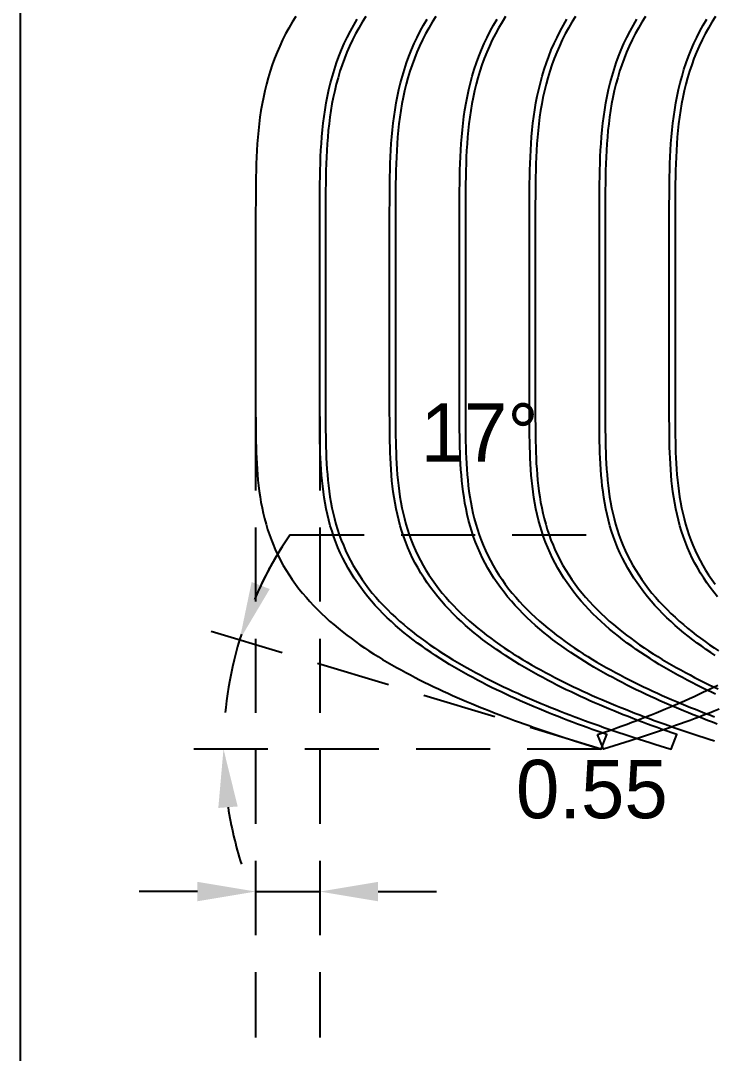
# Model space of a CAD drawing. Header units: metres. Extents: x -2 to 44.3, y -14 to 11.
# Drawn here: x -2.02 to 3.93, y -2.61 to 6.24 of the extents above; entities that cross this region are included whole.
import ezdxf

# ---------------------------------------------------------------- set-up
doc = ezdxf.new("R2010")
doc.units = ezdxf.units.M
doc.header["$LTSCALE"] = 0.05
doc.linetypes.add('DASHED', pattern=[19.05, 12.7, -6.35])
doc.layers.get('0').update_dxf_attribs({"linetype": 'DASHED'})
doc.layers.add('back-layer0', color=7, linetype='Continuous')
doc.layers.add('front-layer0', color=7, linetype='Continuous')
doc.dimstyles.get("Standard").update_dxf_attribs({"dimtxt": 2.5, "dimasz": 2.5, "dimexe": 1.25, "dimexo": 0.625, "dimtad": 1, "dimtxsty": 'Standard', "dimcen": 2.5, "dimazin": 3, "dimtfac": 1, "dimtmove": 0, "dimatfit": 3, "dimarcsym": 0})

# ---------------------------------------------------------------- blocks, each defined once
blk = doc.blocks.new('*D7')
at = {"color": 0, "lineweight": -2, "transparency": 16777216}
blk.add_line((0.2954, 1.8365), (3.0454, 1.8365), dxfattribs=at)
for start, end in [(145.44909, 163.21373), (145.50254, 154.35813), (163.21373, 180), (188.85559, 197.71119)]:
    blk.add_arc((2.9625, 0), 3.2382, start, end, dxfattribs=at)
at = {"color": 0, "transparency": 16777216}
for points in [[(0.1208, 1.3712), (-0.0346, 1.4315), (-0.1378, 0.9352)], [(-0.3203, -0.5049), (-0.1541, -0.4921), (-0.2758, 0)]]:
    blk.add_solid(points, dxfattribs=at)
at = {"layer": 'Defpoints', "color": 0, "transparency": 16777216}
for p in [(-0.5499, 1.0595), (-0.2603, 0.3157), (-0.5655, 0), (2.9625, 0), (2.9625, 0)]:
    blk.add_point(p, dxfattribs=at)
at = {"color": 0, "transparency": 16777216, "insert": (1.9204, 2.7115), "char_height": 0.5, "attachment_point": 5}
blk.add_mtext('17°', dxfattribs=at)
blk = doc.blocks.new('*D18')
at = {"color": 0, "lineweight": -2, "transparency": 16777216}
for p, q in [((0, 2.8507), (-0.0001, -2.4714)), ((0.5495, 2.8507), (0.5494, -2.4714)), ((-0.5001, -1.2214), (-1.0001, -1.2214)), ((-0.0001, -1.2214), (0.5494, -1.2214)), ((1.0494, -1.2214), (1.5494, -1.2214))]:
    blk.add_line(p, q, dxfattribs=at)
at = {"color": 0, "transparency": 16777216}
for points in [[(-0.5001, -1.1381), (-0.5001, -1.3047), (-0.0001, -1.2214)], [(1.0494, -1.1381), (1.0494, -1.3048), (0.5494, -1.2214)]]:
    blk.add_solid(points, dxfattribs=at)
at = {"layer": 'Defpoints', "color": 0, "transparency": 16777216}
for p in [(0, 3.4757), (0.5495, 3.4757), (0.5494, -1.2214)]:
    blk.add_point(p, dxfattribs=at)
at = {"color": 0, "transparency": 16777216, "insert": (2.8828, -0.3464), "char_height": 0.5, "attachment_point": 5}
blk.add_mtext('0.55', dxfattribs=at)

msp = doc.modelspace()

# ---------------------------------------------------------------- linework, layer by layer
for q in [(-0.5499, 1.0595), (-0.5655, 0)]:
    msp.add_line((2.9625, 0), q)
at = {"layer": 'back-layer0', "color": 1}
for points in [[(2.9325, 0.1239), (2.9746, 0.1385), (3.0171, 0.1534), (3.0594, 0.1685), (3.1015, 0.1836), (3.1435, 0.199), (3.1853, 0.2144), (3.2269, 0.23), (3.2684, 0.2458), (3.3098, 0.2617), (3.3511, 0.2778), (3.3923, 0.2941), (3.4334, 0.3107), (3.4744, 0.3274), (3.5153, 0.3443), (3.5561, 0.3615), (3.5969, 0.3789), (3.6377, 0.3966), (3.6783, 0.4145), (3.7189, 0.4328), (3.7595, 0.4513), (3.8001, 0.4701), (3.8405, 0.4892), (3.881, 0.5087), (3.9214, 0.5286), (3.9618, 0.5488)], [(3.9733, 0.3406), (3.9323, 0.3244), (3.8913, 0.3083), (3.8501, 0.2925), (3.8088, 0.2768), (3.7673, 0.2613), (3.7257, 0.2459), (3.684, 0.2307), (3.642, 0.2156), (3.5999, 0.2006), (3.5576, 0.1857), (3.5151, 0.171), (3.4723, 0.1563), (3.4293, 0.1418), (3.386, 0.1273), (3.3425, 0.1129), (3.2987, 0.0986), (3.2546, 0.0844), (3.2102, 0.0702), (3.1654, 0.0561), (3.1203, 0.042), (3.0748, 0.028), (3.0289, 0.014), (2.9825, 0), (2.9325, 0.1239)]]:
    msp.add_lwpolyline(points, dxfattribs=at)
at = {"layer": 'Defpoints'}
msp.add_lwpolyline([(-2.0152, 10.9912), (44.3055, 10.9912), (44.3055, -14.045), (-2.0152, -14.045)], close=True, dxfattribs=at)
at = {"layer": 'front-layer0', "color": 1}
for points in [[(0.3452, 6.2775), (0.3144, 6.2286), (0.285, 6.1787), (0.2572, 6.128), (0.2309, 6.0765), (0.2062, 6.0242), (0.1831, 5.9712), (0.1616, 5.9175), (0.1418, 5.8632), (0.1235, 5.8083), (0.1068, 5.753), (0.0917, 5.6972), (0.078, 5.641), (0.0658, 5.5846), (0.0549, 5.5279), (0.0454, 5.4711), (0.037, 5.4141), (0.0298, 5.357), (0.0236, 5.3), (0.0184, 5.2429), (0.014, 5.1858), (0.0105, 5.1289), (0.0076, 5.072), (0.0053, 5.0152), (0.0036, 4.9586), (0.0023, 4.902), (0.0014, 4.8456), (0.0007, 4.7893), (0.0004, 4.7331), (0.0001, 4.677), (0, 4.621), (0, 4.565), (0, 4.5091), (0, 4.0355), (0, 2.9159), (0, 2.8694), (0.0001, 2.8227), (0.0003, 2.7761), (0.0006, 2.7293), (0.0011, 2.6825), (0.0019, 2.6356), (0.003, 2.5886), (0.0044, 2.5415), (0.0063, 2.4942), (0.0087, 2.4469), (0.0117, 2.3996), (0.0153, 2.3521), (0.0196, 2.3047), (0.0248, 2.2572), (0.0308, 2.2097), (0.0377, 2.1623), (0.0457, 2.1151), (0.0547, 2.0679), (0.0649, 2.021), (0.0763, 1.9743), (0.0889, 1.9279), (0.1027, 1.8819), (0.1179, 1.8362), (0.1344, 1.791), (0.1523, 1.7464), (0.1715, 1.7023), (0.192, 1.6588), (0.2139, 1.6159), (0.237, 1.5738), (0.2614, 1.5323), (0.2871, 1.4916), (0.3139, 1.4517), (0.3418, 1.4126), (0.3708, 1.3743), (0.4008, 1.3368), (0.4317, 1.3001), (0.4636, 1.2642), (0.4963, 1.2292), (0.5297, 1.1949), (0.5638, 1.1615), (0.5986, 1.1289), (0.634, 1.097), (0.6699, 1.0659), (0.7063, 1.0355), (0.7432, 1.0059), (0.7805, 0.977), (0.8181, 0.9488), (0.856, 0.9212), (0.8942, 0.8942), (0.9327, 0.8679), (0.9714, 0.8422), (1.0103, 0.8171), (1.0494, 0.7925), (1.0887, 0.7685), (1.128, 0.745), (1.1675, 0.722), (1.2071, 0.6995), (1.2468, 0.6774), (1.2866, 0.6558), (1.3264, 0.6346), (1.3663, 0.6138), (1.4063, 0.5934), (1.4463, 0.5734), (1.4864, 0.5537), (1.5265, 0.5344), (1.5667, 0.5154), (1.6069, 0.4967), (1.6472, 0.4783), (1.6875, 0.4602), (1.7279, 0.4424), (1.7683, 0.4248), (1.8089, 0.4075), (1.8495, 0.3905), (1.8901, 0.3736), (1.9309, 0.357), (1.9717, 0.3406), (2.0127, 0.3244), (2.0537, 0.3083), (2.0949, 0.2925), (2.1362, 0.2768), (2.1777, 0.2613), (2.2193, 0.2459), (2.261, 0.2307), (2.303, 0.2156), (2.3451, 0.2006), (2.3874, 0.1857), (2.4299, 0.171), (2.4727, 0.1563), (2.5157, 0.1418), (2.559, 0.1273), (2.6025, 0.1129), (2.6463, 0.0986), (2.6904, 0.0844), (2.7348, 0.0702), (2.7796, 0.0561), (2.8247, 0.042), (2.8702, 0.028), (2.9161, 0.014), (2.9625, 0), (3.0124, 0.1239), (2.9704, 0.1385), (2.9279, 0.1534), (2.8856, 0.1685), (2.8435, 0.1836), (2.8015, 0.199), (2.7597, 0.2144), (2.7181, 0.23), (2.6766, 0.2458), (2.6352, 0.2617), (2.5939, 0.2778), (2.5527, 0.2941), (2.5116, 0.3107), (2.4706, 0.3274), (2.4297, 0.3443), (2.3889, 0.3615), (2.3481, 0.3789), (2.3073, 0.3966), (2.2667, 0.4145), (2.2261, 0.4328), (2.1855, 0.4513), (2.1449, 0.4701), (2.1045, 0.4892), (2.064, 0.5087), (2.0236, 0.5286), (1.9832, 0.5488), (1.9429, 0.5694), (1.9026, 0.5903), (1.8624, 0.6118), (1.8222, 0.6336), (1.7821, 0.6559), (1.7421, 0.6787), (1.7021, 0.7019), (1.6623, 0.7257), (1.6226, 0.7501), (1.583, 0.7749), (1.5435, 0.8004), (1.5043, 0.8265), (1.4652, 0.8532), (1.4264, 0.8805), (1.3879, 0.9085), (1.3496, 0.9372), (1.3117, 0.9667), (1.2742, 0.9969), (1.237, 1.0278), (1.2004, 1.0595), (1.1643, 1.0921), (1.1287, 1.1254), (1.0938, 1.1596), (1.0596, 1.1947), (1.0261, 1.2306), (0.9934, 1.2674), (0.9617, 1.305), (0.9308, 1.3436), (0.901, 1.383), (0.8723, 1.4233), (0.8447, 1.4644), (0.8182, 1.5063), (0.7931, 1.5491), (0.7692, 1.5925), (0.7466, 1.6367), (0.7255, 1.6816), (0.7056, 1.7271), (0.6872, 1.7732), (0.6702, 1.8197), (0.6546, 1.8667), (0.6403, 1.9141), (0.6273, 1.9618), (0.6157, 2.0098), (0.6052, 2.0579), (0.596, 2.1062), (0.5878, 2.1546), (0.5807, 2.203), (0.5746, 2.2513), (0.5694, 2.2997), (0.565, 2.3479), (0.5613, 2.3961), (0.5583, 2.4441), (0.5559, 2.492), (0.554, 2.5397), (0.5525, 2.5872), (0.5514, 2.6346), (0.5506, 2.6818), (0.5501, 2.7289), (0.5498, 2.7758), (0.5496, 2.8226), (0.5495, 2.8693), (0.5495, 2.9159), (0.5495, 4.0355), (0.5495, 4.5091), (0.5495, 4.565), (0.5495, 4.621), (0.5496, 4.6772), (0.5499, 4.7334), (0.5502, 4.7898), (0.5509, 4.8463), (0.5518, 4.903), (0.5531, 4.9599), (0.5549, 5.017), (0.5572, 5.0743), (0.5601, 5.1317), (0.5637, 5.1893), (0.5681, 5.2471), (0.5734, 5.3049), (0.5796, 5.3629), (0.587, 5.4209), (0.5955, 5.4789), (0.6052, 5.5368), (0.6163, 5.5946), (0.6288, 5.6523), (0.6428, 5.7097), (0.6583, 5.7667), (0.6754, 5.8234), (0.6941, 5.8797), (0.7144, 5.9354), (0.7365, 5.9905), (0.7602, 6.0449), (0.7855, 6.0986), (0.8125, 6.1514), (0.841, 6.2035), (0.8711, 6.2546)], [(0.9447, 6.2775), (0.9139, 6.2286), (0.8845, 6.1787), (0.8567, 6.128), (0.8304, 6.0765), (0.8057, 6.0242), (0.7826, 5.9712), (0.7611, 5.9175), (0.7413, 5.8632), (0.723, 5.8083), (0.7063, 5.753), (0.6912, 5.6972), (0.6775, 5.641), (0.6653, 5.5846), (0.6544, 5.5279), (0.6449, 5.4711), (0.6365, 5.4141), (0.6293, 5.357), (0.6231, 5.3), (0.6179, 5.2429), (0.6135, 5.1858), (0.61, 5.1289), (0.6071, 5.072), (0.6048, 5.0152), (0.6031, 4.9586), (0.6018, 4.902), (0.6009, 4.8456), (0.6002, 4.7893), (0.5999, 4.7331), (0.5996, 4.677), (0.5995, 4.621), (0.5995, 4.565), (0.5995, 4.5091), (0.5995, 4.0355), (0.5995, 2.9159), (0.5995, 2.8694), (0.5996, 2.8227), (0.5998, 2.7761), (0.6001, 2.7293), (0.6006, 2.6825), (0.6014, 2.6356), (0.6025, 2.5886), (0.6039, 2.5415), (0.6058, 2.4942), (0.6082, 2.4469), (0.6112, 2.3996), (0.6148, 2.3521), (0.6191, 2.3047), (0.6243, 2.2572), (0.6303, 2.2097), (0.6372, 2.1623), (0.6452, 2.1151), (0.6542, 2.0679), (0.6644, 2.021), (0.6758, 1.9743), (0.6884, 1.9279), (0.7022, 1.8819), (0.7174, 1.8362), (0.7339, 1.791), (0.7518, 1.7464), (0.771, 1.7023), (0.7915, 1.6588), (0.8134, 1.6159), (0.8365, 1.5738), (0.8609, 1.5323), (0.8866, 1.4916), (0.9134, 1.4517), (0.9413, 1.4126), (0.9703, 1.3743), (1.0003, 1.3368), (1.0312, 1.3001), (1.0631, 1.2642), (1.0958, 1.2292), (1.1292, 1.1949), (1.1633, 1.1615), (1.1981, 1.1289), (1.2335, 1.097), (1.2694, 1.0659), (1.3058, 1.0355), (1.3427, 1.0059), (1.38, 0.977), (1.4176, 0.9488), (1.4555, 0.9212), (1.4937, 0.8942), (1.5322, 0.8679), (1.5709, 0.8422), (1.6098, 0.8171), (1.6489, 0.7925), (1.6882, 0.7685), (1.7275, 0.745), (1.767, 0.722), (1.8066, 0.6995), (1.8463, 0.6774), (1.8861, 0.6558), (1.9259, 0.6346), (1.9658, 0.6138), (2.0058, 0.5934), (2.0458, 0.5734), (2.0859, 0.5537), (2.126, 0.5344), (2.1662, 0.5154), (2.2064, 0.4967), (2.2467, 0.4783), (2.287, 0.4602), (2.3274, 0.4424), (2.3678, 0.4248), (2.4084, 0.4075), (2.449, 0.3905), (2.4896, 0.3736), (2.5304, 0.357), (2.5712, 0.3406), (2.6122, 0.3244), (2.6532, 0.3083), (2.6944, 0.2925), (2.7357, 0.2768), (2.7772, 0.2613), (2.8188, 0.2459), (2.8605, 0.2307), (2.9025, 0.2156), (2.9446, 0.2006), (2.9869, 0.1857), (3.0294, 0.171), (3.0722, 0.1563), (3.1152, 0.1418), (3.1585, 0.1273), (3.202, 0.1129), (3.2458, 0.0986), (3.2899, 0.0844), (3.3343, 0.0702), (3.3791, 0.0561), (3.4242, 0.042), (3.4697, 0.028), (3.5156, 0.014), (3.5619, 0), (3.612, 0.1239), (3.5699, 0.1385), (3.5274, 0.1534), (3.4851, 0.1685), (3.443, 0.1836), (3.401, 0.199), (3.3592, 0.2144), (3.3176, 0.23), (3.2761, 0.2458), (3.2347, 0.2617), (3.1934, 0.2778), (3.1522, 0.2941), (3.1111, 0.3107), (3.0701, 0.3274), (3.0292, 0.3443), (2.9884, 0.3615), (2.9476, 0.3789), (2.9068, 0.3966), (2.8662, 0.4145), (2.8256, 0.4328), (2.785, 0.4513), (2.7444, 0.4701), (2.704, 0.4892), (2.6635, 0.5087), (2.6231, 0.5286), (2.5827, 0.5488), (2.5424, 0.5694), (2.5021, 0.5903), (2.4619, 0.6118), (2.4217, 0.6336), (2.3816, 0.6559), (2.3416, 0.6787), (2.3016, 0.7019), (2.2618, 0.7257), (2.2221, 0.7501), (2.1825, 0.7749), (2.143, 0.8004), (2.1038, 0.8265), (2.0647, 0.8532), (2.0259, 0.8805), (1.9874, 0.9085), (1.9491, 0.9372), (1.9112, 0.9667), (1.8737, 0.9969), (1.8365, 1.0278), (1.7999, 1.0595), (1.7638, 1.0921), (1.7282, 1.1254), (1.6933, 1.1596), (1.6591, 1.1947), (1.6256, 1.2306), (1.5929, 1.2674), (1.5612, 1.305), (1.5303, 1.3436), (1.5005, 1.383), (1.4718, 1.4233), (1.4442, 1.4644), (1.4177, 1.5063), (1.3926, 1.5491), (1.3687, 1.5925), (1.3461, 1.6367), (1.325, 1.6816), (1.3051, 1.7271), (1.2867, 1.7732), (1.2697, 1.8197), (1.2541, 1.8667), (1.2398, 1.9141), (1.2268, 1.9618), (1.2152, 2.0098), (1.2047, 2.0579), (1.1955, 2.1062), (1.1873, 2.1546), (1.1802, 2.203), (1.1741, 2.2513), (1.1689, 2.2997), (1.1645, 2.3479), (1.1608, 2.3961), (1.1578, 2.4441), (1.1554, 2.492), (1.1535, 2.5397), (1.152, 2.5872), (1.1509, 2.6346), (1.1501, 2.6818), (1.1496, 2.7289), (1.1493, 2.7758), (1.1491, 2.8226), (1.149, 2.8693), (1.149, 2.9159), (1.149, 4.0355), (1.149, 4.5091), (1.149, 4.565), (1.149, 4.621), (1.1491, 4.6772), (1.1494, 4.7334), (1.1497, 4.7898), (1.1504, 4.8463), (1.1513, 4.903), (1.1526, 4.9599), (1.1544, 5.017), (1.1567, 5.0743), (1.1596, 5.1317), (1.1632, 5.1893), (1.1676, 5.2471), (1.1729, 5.3049), (1.1791, 5.3629), (1.1865, 5.4209), (1.195, 5.4789), (1.2047, 5.5368), (1.2158, 5.5946), (1.2283, 5.6523), (1.2423, 5.7097), (1.2578, 5.7667), (1.2749, 5.8234), (1.2936, 5.8797), (1.3139, 5.9354), (1.336, 5.9905), (1.3597, 6.0449), (1.385, 6.0986), (1.412, 6.1514), (1.4405, 6.2035), (1.4706, 6.2546)], [(1.5442, 6.2775), (1.5134, 6.2286), (1.484, 6.1787), (1.4562, 6.128), (1.4299, 6.0765), (1.4052, 6.0242), (1.3821, 5.9712), (1.3606, 5.9175), (1.3408, 5.8632), (1.3225, 5.8083), (1.3058, 5.753), (1.2907, 5.6972), (1.277, 5.641), (1.2648, 5.5846), (1.2539, 5.5279), (1.2444, 5.4711), (1.236, 5.4141), (1.2288, 5.357), (1.2226, 5.3), (1.2174, 5.2429), (1.213, 5.1858), (1.2095, 5.1289), (1.2066, 5.072), (1.2043, 5.0152), (1.2026, 4.9586), (1.2013, 4.902), (1.2004, 4.8456), (1.1997, 4.7893), (1.1994, 4.7331), (1.1991, 4.677), (1.199, 4.621), (1.199, 4.565), (1.199, 4.5091), (1.199, 4.0355), (1.199, 2.9159), (1.199, 2.8694), (1.1991, 2.8227), (1.1993, 2.7761), (1.1996, 2.7293), (1.2001, 2.6825), (1.2009, 2.6356), (1.202, 2.5886), (1.2034, 2.5415), (1.2053, 2.4942), (1.2077, 2.4469), (1.2107, 2.3996), (1.2143, 2.3521), (1.2186, 2.3047), (1.2238, 2.2572), (1.2298, 2.2097), (1.2367, 2.1623), (1.2447, 2.1151), (1.2537, 2.0679), (1.2639, 2.021), (1.2753, 1.9743), (1.2879, 1.9279), (1.3017, 1.8819), (1.3169, 1.8362), (1.3334, 1.791), (1.3513, 1.7464), (1.3705, 1.7023), (1.391, 1.6588), (1.4129, 1.6159), (1.436, 1.5738), (1.4604, 1.5323), (1.4861, 1.4916), (1.5129, 1.4517), (1.5408, 1.4126), (1.5698, 1.3743), (1.5998, 1.3368), (1.6307, 1.3001), (1.6626, 1.2642), (1.6953, 1.2292), (1.7287, 1.1949), (1.7628, 1.1615), (1.7976, 1.1289), (1.833, 1.097), (1.8689, 1.0659), (1.9053, 1.0355), (1.9422, 1.0059), (1.9795, 0.977), (2.0171, 0.9488), (2.055, 0.9212), (2.0932, 0.8942), (2.1317, 0.8679), (2.1704, 0.8422), (2.2093, 0.8171), (2.2484, 0.7925), (2.2877, 0.7685), (2.327, 0.745), (2.3665, 0.722), (2.4061, 0.6995), (2.4458, 0.6774), (2.4856, 0.6558), (2.5254, 0.6346), (2.5653, 0.6138), (2.6053, 0.5934), (2.6453, 0.5734), (2.6854, 0.5537), (2.7255, 0.5344), (2.7657, 0.5154), (2.8059, 0.4967), (2.8462, 0.4783), (2.8865, 0.4602), (2.9269, 0.4424), (2.9673, 0.4248), (3.0079, 0.4075), (3.0485, 0.3905), (3.0891, 0.3736), (3.1299, 0.357), (3.1707, 0.3406), (3.2117, 0.3244), (3.2527, 0.3083), (3.2939, 0.2925), (3.3352, 0.2768), (3.3767, 0.2613), (3.4183, 0.2459), (3.46, 0.2307), (3.502, 0.2156), (3.5441, 0.2006), (3.5864, 0.1857), (3.6289, 0.171), (3.6717, 0.1563), (3.7147, 0.1418), (3.758, 0.1273), (3.8015, 0.1129), (3.8453, 0.0986), (3.8894, 0.0844), (3.9338, 0.0702)], [(3.9587, 0.2144), (3.9171, 0.23), (3.8756, 0.2458), (3.8342, 0.2617), (3.7929, 0.2778), (3.7517, 0.2941), (3.7106, 0.3107), (3.6696, 0.3274), (3.6287, 0.3443), (3.5879, 0.3615), (3.5471, 0.3789), (3.5063, 0.3966), (3.4657, 0.4145), (3.4251, 0.4328), (3.3845, 0.4513), (3.3439, 0.4701), (3.3035, 0.4892), (3.263, 0.5087), (3.2226, 0.5286), (3.1822, 0.5488), (3.1419, 0.5694), (3.1016, 0.5903), (3.0614, 0.6118), (3.0212, 0.6336), (2.9811, 0.6559), (2.9411, 0.6787), (2.9011, 0.7019), (2.8613, 0.7257), (2.8216, 0.7501), (2.782, 0.7749), (2.7425, 0.8004), (2.7033, 0.8265), (2.6642, 0.8532), (2.6254, 0.8805), (2.5869, 0.9085), (2.5486, 0.9372), (2.5107, 0.9667), (2.4732, 0.9969), (2.436, 1.0278), (2.3994, 1.0595), (2.3633, 1.0921), (2.3277, 1.1254), (2.2928, 1.1596), (2.2586, 1.1947), (2.2251, 1.2306), (2.1924, 1.2674), (2.1607, 1.305), (2.1298, 1.3436), (2.1, 1.383), (2.0713, 1.4233), (2.0437, 1.4644), (2.0172, 1.5063), (1.9921, 1.5491), (1.9682, 1.5925), (1.9456, 1.6367), (1.9245, 1.6816), (1.9046, 1.7271), (1.8862, 1.7732), (1.8692, 1.8197), (1.8536, 1.8667), (1.8393, 1.9141), (1.8263, 1.9618), (1.8147, 2.0098), (1.8042, 2.0579), (1.795, 2.1062), (1.7868, 2.1546), (1.7797, 2.203), (1.7736, 2.2513), (1.7684, 2.2997), (1.764, 2.3479), (1.7603, 2.3961), (1.7573, 2.4441), (1.7549, 2.492), (1.753, 2.5397), (1.7515, 2.5872), (1.7504, 2.6346), (1.7496, 2.6818), (1.7491, 2.7289), (1.7488, 2.7758), (1.7486, 2.8226), (1.7485, 2.8693), (1.7485, 2.9159), (1.7485, 4.0355), (1.7485, 4.5091), (1.7485, 4.565), (1.7485, 4.621), (1.7486, 4.6772), (1.7489, 4.7334), (1.7492, 4.7898), (1.7499, 4.8463), (1.7508, 4.903), (1.7521, 4.9599), (1.7539, 5.017), (1.7562, 5.0743), (1.7591, 5.1317), (1.7627, 5.1893), (1.7671, 5.2471), (1.7724, 5.3049), (1.7786, 5.3629), (1.786, 5.4209), (1.7945, 5.4789), (1.8042, 5.5368), (1.8153, 5.5946), (1.8278, 5.6523), (1.8418, 5.7097), (1.8573, 5.7667), (1.8744, 5.8234), (1.8931, 5.8797), (1.9134, 5.9354), (1.9355, 5.9905), (1.9592, 6.0449), (1.9845, 6.0986), (2.0115, 6.1514), (2.04, 6.2035), (2.0701, 6.2546)], [(2.1437, 6.2775), (2.1129, 6.2286), (2.0835, 6.1787), (2.0557, 6.128), (2.0294, 6.0765), (2.0047, 6.0242), (1.9816, 5.9712), (1.9601, 5.9175), (1.9403, 5.8632), (1.922, 5.8083), (1.9053, 5.753), (1.8902, 5.6972), (1.8765, 5.641), (1.8643, 5.5846), (1.8534, 5.5279), (1.8439, 5.4711), (1.8355, 5.4141), (1.8283, 5.357), (1.8221, 5.3), (1.8169, 5.2429), (1.8125, 5.1858), (1.809, 5.1289), (1.8061, 5.072), (1.8038, 5.0152), (1.8021, 4.9586), (1.8008, 4.902), (1.7999, 4.8456), (1.7992, 4.7893), (1.7989, 4.7331), (1.7986, 4.677), (1.7985, 4.621), (1.7985, 4.565), (1.7985, 4.5091), (1.7985, 4.0355), (1.7985, 2.9159), (1.7985, 2.8694), (1.7986, 2.8227), (1.7988, 2.7761), (1.7991, 2.7293), (1.7996, 2.6825), (1.8004, 2.6356), (1.8015, 2.5886), (1.8029, 2.5415), (1.8048, 2.4942), (1.8072, 2.4469), (1.8102, 2.3996), (1.8138, 2.3521), (1.8181, 2.3047), (1.8233, 2.2572), (1.8293, 2.2097), (1.8362, 2.1623), (1.8442, 2.1151), (1.8532, 2.0679), (1.8634, 2.021), (1.8748, 1.9743), (1.8874, 1.9279), (1.9012, 1.8819), (1.9164, 1.8362), (1.9329, 1.791), (1.9508, 1.7464), (1.97, 1.7023), (1.9905, 1.6588), (2.0124, 1.6159), (2.0355, 1.5738), (2.0599, 1.5323), (2.0856, 1.4916), (2.1124, 1.4517), (2.1403, 1.4126), (2.1693, 1.3743), (2.1993, 1.3368), (2.2302, 1.3001), (2.2621, 1.2642), (2.2948, 1.2292), (2.3282, 1.1949), (2.3623, 1.1615), (2.3971, 1.1289), (2.4325, 1.097), (2.4684, 1.0659), (2.5048, 1.0355), (2.5417, 1.0059), (2.579, 0.977), (2.6166, 0.9488), (2.6545, 0.9212), (2.6927, 0.8942), (2.7312, 0.8679), (2.7699, 0.8422), (2.8088, 0.8171), (2.8479, 0.7925), (2.8872, 0.7685), (2.9265, 0.745), (2.966, 0.722), (3.0056, 0.6995), (3.0453, 0.6774), (3.0851, 0.6558), (3.1249, 0.6346), (3.1648, 0.6138), (3.2048, 0.5934), (3.2448, 0.5734), (3.2849, 0.5537), (3.325, 0.5344), (3.3652, 0.5154), (3.4054, 0.4967), (3.4457, 0.4783), (3.486, 0.4602), (3.5264, 0.4424), (3.5668, 0.4248), (3.6074, 0.4075), (3.648, 0.3905), (3.6886, 0.3736), (3.7294, 0.357), (3.7702, 0.3406), (3.8112, 0.3244), (3.8522, 0.3083), (3.8934, 0.2925), (3.9347, 0.2768)], [(3.9434, 0.4701), (3.903, 0.4892), (3.8625, 0.5087), (3.8221, 0.5286), (3.7817, 0.5488), (3.7414, 0.5694), (3.7011, 0.5903), (3.6609, 0.6118), (3.6207, 0.6336), (3.5806, 0.6559), (3.5406, 0.6787), (3.5006, 0.7019), (3.4608, 0.7257), (3.4211, 0.7501), (3.3815, 0.7749), (3.342, 0.8004), (3.3028, 0.8265), (3.2637, 0.8532), (3.2249, 0.8805), (3.1864, 0.9085), (3.1481, 0.9372), (3.1102, 0.9667), (3.0727, 0.9969), (3.0355, 1.0278), (2.9989, 1.0595), (2.9628, 1.0921), (2.9272, 1.1254), (2.8923, 1.1596), (2.8581, 1.1947), (2.8246, 1.2306), (2.7919, 1.2674), (2.7602, 1.305), (2.7293, 1.3436), (2.6995, 1.383), (2.6708, 1.4233), (2.6432, 1.4644), (2.6167, 1.5063), (2.5916, 1.5491), (2.5677, 1.5925), (2.5451, 1.6367), (2.524, 1.6816), (2.5041, 1.7271), (2.4857, 1.7732), (2.4687, 1.8197), (2.4531, 1.8667), (2.4388, 1.9141), (2.4258, 1.9618), (2.4142, 2.0098), (2.4037, 2.0579), (2.3945, 2.1062), (2.3863, 2.1546), (2.3792, 2.203), (2.3731, 2.2513), (2.3679, 2.2997), (2.3635, 2.3479), (2.3598, 2.3961), (2.3568, 2.4441), (2.3544, 2.492), (2.3525, 2.5397), (2.351, 2.5872), (2.3499, 2.6346), (2.3491, 2.6818), (2.3486, 2.7289), (2.3483, 2.7758), (2.3481, 2.8226), (2.348, 2.8693), (2.348, 2.9159), (2.348, 4.0355), (2.348, 4.5091), (2.348, 4.565), (2.348, 4.621), (2.3481, 4.6772), (2.3484, 4.7334), (2.3487, 4.7898), (2.3494, 4.8463), (2.3503, 4.903), (2.3516, 4.9599), (2.3534, 5.017), (2.3557, 5.0743), (2.3586, 5.1317), (2.3622, 5.1893), (2.3666, 5.2471), (2.3719, 5.3049), (2.3781, 5.3629), (2.3855, 5.4209), (2.394, 5.4789), (2.4037, 5.5368), (2.4148, 5.5946), (2.4273, 5.6523), (2.4413, 5.7097), (2.4568, 5.7667), (2.4739, 5.8234), (2.4926, 5.8797), (2.5129, 5.9354), (2.535, 5.9905), (2.5587, 6.0449), (2.584, 6.0986), (2.611, 6.1514), (2.6395, 6.2035), (2.6696, 6.2546)], [(2.7432, 6.2775), (2.7124, 6.2286), (2.683, 6.1787), (2.6552, 6.128), (2.6289, 6.0765), (2.6042, 6.0242), (2.5811, 5.9712), (2.5596, 5.9175), (2.5398, 5.8632), (2.5215, 5.8083), (2.5048, 5.753), (2.4897, 5.6972), (2.476, 5.641), (2.4638, 5.5846), (2.4529, 5.5279), (2.4434, 5.4711), (2.435, 5.4141), (2.4278, 5.357), (2.4216, 5.3), (2.4164, 5.2429), (2.412, 5.1858), (2.4085, 5.1289), (2.4056, 5.072), (2.4033, 5.0152), (2.4016, 4.9586), (2.4003, 4.902), (2.3994, 4.8456), (2.3987, 4.7893), (2.3984, 4.7331), (2.3981, 4.677), (2.398, 4.621), (2.398, 4.565), (2.398, 4.5091), (2.398, 4.0355), (2.398, 2.9159), (2.398, 2.8694), (2.3981, 2.8227), (2.3983, 2.7761), (2.3986, 2.7293), (2.3991, 2.6825), (2.3999, 2.6356), (2.401, 2.5886), (2.4024, 2.5415), (2.4043, 2.4942), (2.4067, 2.4469), (2.4097, 2.3996), (2.4133, 2.3521), (2.4176, 2.3047), (2.4228, 2.2572), (2.4288, 2.2097), (2.4357, 2.1623), (2.4437, 2.1151), (2.4527, 2.0679), (2.4629, 2.021), (2.4743, 1.9743), (2.4869, 1.9279), (2.5007, 1.8819), (2.5159, 1.8362), (2.5324, 1.791), (2.5503, 1.7464), (2.5695, 1.7023), (2.59, 1.6588), (2.6119, 1.6159), (2.635, 1.5738), (2.6594, 1.5323), (2.6851, 1.4916), (2.7119, 1.4517), (2.7398, 1.4126), (2.7688, 1.3743), (2.7988, 1.3368), (2.8297, 1.3001), (2.8616, 1.2642), (2.8943, 1.2292), (2.9277, 1.1949), (2.9618, 1.1615), (2.9966, 1.1289), (3.032, 1.097), (3.0679, 1.0659), (3.1043, 1.0355), (3.1412, 1.0059), (3.1785, 0.977), (3.2161, 0.9488), (3.254, 0.9212), (3.2922, 0.8942), (3.3307, 0.8679), (3.3694, 0.8422), (3.4083, 0.8171), (3.4474, 0.7925), (3.4867, 0.7685), (3.526, 0.745), (3.5655, 0.722), (3.6051, 0.6995), (3.6448, 0.6774), (3.6846, 0.6558), (3.7244, 0.6346), (3.7643, 0.6138), (3.8043, 0.5934), (3.8443, 0.5734), (3.8844, 0.5537), (3.9245, 0.5344), (3.9647, 0.5154)], [(3.9415, 0.8004), (3.9023, 0.8265), (3.8632, 0.8532), (3.8244, 0.8805), (3.7859, 0.9085), (3.7476, 0.9372), (3.7097, 0.9667), (3.6722, 0.9969), (3.635, 1.0278), (3.5984, 1.0595), (3.5623, 1.0921), (3.5267, 1.1254), (3.4918, 1.1596), (3.4576, 1.1947), (3.4241, 1.2306), (3.3914, 1.2674), (3.3597, 1.305), (3.3288, 1.3436), (3.299, 1.383), (3.2703, 1.4233), (3.2427, 1.4644), (3.2162, 1.5063), (3.1911, 1.5491), (3.1672, 1.5925), (3.1446, 1.6367), (3.1235, 1.6816), (3.1036, 1.7271), (3.0852, 1.7732), (3.0682, 1.8197), (3.0526, 1.8667), (3.0383, 1.9141), (3.0253, 1.9618), (3.0137, 2.0098), (3.0032, 2.0579), (2.994, 2.1062), (2.9858, 2.1546), (2.9787, 2.203), (2.9726, 2.2513), (2.9674, 2.2997), (2.963, 2.3479), (2.9593, 2.3961), (2.9563, 2.4441), (2.9539, 2.492), (2.952, 2.5397), (2.9505, 2.5872), (2.9494, 2.6346), (2.9486, 2.6818), (2.9481, 2.7289), (2.9478, 2.7758), (2.9476, 2.8226), (2.9475, 2.8693), (2.9475, 2.9159), (2.9475, 4.0355), (2.9475, 4.5091), (2.9475, 4.565), (2.9475, 4.621), (2.9476, 4.6772), (2.9479, 4.7334), (2.9482, 4.7898), (2.9489, 4.8463), (2.9498, 4.903), (2.9511, 4.9599), (2.9529, 5.017), (2.9552, 5.0743), (2.9581, 5.1317), (2.9617, 5.1893), (2.9661, 5.2471), (2.9714, 5.3049), (2.9776, 5.3629), (2.985, 5.4209), (2.9935, 5.4789), (3.0032, 5.5368), (3.0143, 5.5946), (3.0268, 5.6523), (3.0408, 5.7097), (3.0563, 5.7667), (3.0734, 5.8234), (3.0921, 5.8797), (3.1124, 5.9354), (3.1345, 5.9905), (3.1582, 6.0449), (3.1835, 6.0986), (3.2105, 6.1514), (3.239, 6.2035), (3.2691, 6.2546)], [(3.3427, 6.2775), (3.3119, 6.2286), (3.2825, 6.1787), (3.2547, 6.128), (3.2284, 6.0765), (3.2037, 6.0242), (3.1806, 5.9712), (3.1591, 5.9175), (3.1393, 5.8632), (3.121, 5.8083), (3.1043, 5.753), (3.0892, 5.6972), (3.0755, 5.641), (3.0633, 5.5846), (3.0524, 5.5279), (3.0429, 5.4711), (3.0345, 5.4141), (3.0273, 5.357), (3.0211, 5.3), (3.0159, 5.2429), (3.0115, 5.1858), (3.008, 5.1289), (3.0051, 5.072), (3.0028, 5.0152), (3.0011, 4.9586), (2.9998, 4.902), (2.9989, 4.8456), (2.9982, 4.7893), (2.9979, 4.7331), (2.9976, 4.677), (2.9975, 4.621), (2.9975, 4.565), (2.9975, 4.5091), (2.9975, 4.0355), (2.9975, 2.9159), (2.9975, 2.8694), (2.9976, 2.8227), (2.9978, 2.7761), (2.9981, 2.7293), (2.9986, 2.6825), (2.9994, 2.6356), (3.0005, 2.5886), (3.0019, 2.5415), (3.0038, 2.4942), (3.0062, 2.4469), (3.0092, 2.3996), (3.0128, 2.3521), (3.0171, 2.3047), (3.0223, 2.2572), (3.0283, 2.2097), (3.0352, 2.1623), (3.0432, 2.1151), (3.0522, 2.0679), (3.0624, 2.021), (3.0738, 1.9743), (3.0864, 1.9279), (3.1002, 1.8819), (3.1154, 1.8362), (3.1319, 1.791), (3.1498, 1.7464), (3.169, 1.7023), (3.1895, 1.6588), (3.2114, 1.6159), (3.2345, 1.5738), (3.2589, 1.5323), (3.2846, 1.4916), (3.3114, 1.4517), (3.3393, 1.4126), (3.3683, 1.3743), (3.3983, 1.3368), (3.4292, 1.3001), (3.4611, 1.2642), (3.4938, 1.2292), (3.5272, 1.1949), (3.5613, 1.1615), (3.5961, 1.1289), (3.6315, 1.097), (3.6674, 1.0659), (3.7038, 1.0355), (3.7407, 1.0059), (3.778, 0.977), (3.8156, 0.9488), (3.8535, 0.9212), (3.8917, 0.8942), (3.9302, 0.8679), (3.9689, 0.8422)], [(3.9592, 1.305), (3.9283, 1.3436), (3.8985, 1.383), (3.8698, 1.4233), (3.8422, 1.4644), (3.8157, 1.5063), (3.7906, 1.5491), (3.7667, 1.5925), (3.7441, 1.6367), (3.723, 1.6816), (3.7031, 1.7271), (3.6847, 1.7732), (3.6677, 1.8197), (3.6521, 1.8667), (3.6378, 1.9141), (3.6248, 1.9618), (3.6132, 2.0098), (3.6027, 2.0579), (3.5935, 2.1062), (3.5853, 2.1546), (3.5782, 2.203), (3.5721, 2.2513), (3.5669, 2.2997), (3.5625, 2.3479), (3.5588, 2.3961), (3.5558, 2.4441), (3.5534, 2.492), (3.5515, 2.5397), (3.55, 2.5872), (3.5489, 2.6346), (3.5481, 2.6818), (3.5476, 2.7289), (3.5473, 2.7758), (3.5471, 2.8226), (3.547, 2.8693), (3.547, 2.9159), (3.547, 4.0355), (3.547, 4.5091), (3.547, 4.565), (3.547, 4.621), (3.5471, 4.6772), (3.5474, 4.7334), (3.5477, 4.7898), (3.5484, 4.8463), (3.5493, 4.903), (3.5506, 4.9599), (3.5524, 5.017), (3.5547, 5.0743), (3.5576, 5.1317), (3.5612, 5.1893), (3.5656, 5.2471), (3.5709, 5.3049), (3.5771, 5.3629), (3.5845, 5.4209), (3.593, 5.4789), (3.6027, 5.5368), (3.6138, 5.5946), (3.6263, 5.6523), (3.6403, 5.7097), (3.6558, 5.7667), (3.6729, 5.8234), (3.6916, 5.8797), (3.7119, 5.9354), (3.734, 5.9905), (3.7577, 6.0449), (3.783, 6.0986), (3.81, 6.1514), (3.8385, 6.2035), (3.8686, 6.2546)], [(3.9422, 6.2775), (3.9114, 6.2286), (3.882, 6.1787), (3.8542, 6.128), (3.8279, 6.0765), (3.8032, 6.0242), (3.7801, 5.9712), (3.7586, 5.9175), (3.7388, 5.8632), (3.7205, 5.8083), (3.7038, 5.753), (3.6887, 5.6972), (3.675, 5.641), (3.6628, 5.5846), (3.6519, 5.5279), (3.6424, 5.4711), (3.634, 5.4141), (3.6268, 5.357), (3.6206, 5.3), (3.6154, 5.2429), (3.611, 5.1858), (3.6075, 5.1289), (3.6046, 5.072), (3.6023, 5.0152), (3.6006, 4.9586), (3.5993, 4.902), (3.5984, 4.8456), (3.5977, 4.7893), (3.5974, 4.7331), (3.5971, 4.677), (3.597, 4.621), (3.597, 4.565), (3.597, 4.5091), (3.597, 4.0355), (3.597, 2.9159), (3.597, 2.8694), (3.5971, 2.8227), (3.5973, 2.7761), (3.5976, 2.7293), (3.5981, 2.6825), (3.5989, 2.6356), (3.6, 2.5886), (3.6014, 2.5415), (3.6033, 2.4942), (3.6057, 2.4469), (3.6087, 2.3996), (3.6123, 2.3521), (3.6166, 2.3047), (3.6218, 2.2572), (3.6278, 2.2097), (3.6347, 2.1623), (3.6427, 2.1151), (3.6517, 2.0679), (3.6619, 2.021), (3.6733, 1.9743), (3.6859, 1.9279), (3.6997, 1.8819), (3.7149, 1.8362), (3.7314, 1.791), (3.7493, 1.7464), (3.7685, 1.7023), (3.789, 1.6588), (3.8109, 1.6159), (3.834, 1.5738), (3.8584, 1.5323), (3.8841, 1.4916), (3.9109, 1.4517), (3.9388, 1.4126)]]:
    msp.add_lwpolyline(points, dxfattribs=at)

# ---------------------------------------------------------------- dimensions: what is measured, and where the dimension line sits
dim = msp.add_aligned_dim(p1=(0, 3.4757), p2=(0.5495, 3.4757), distance=-4.6971, dimstyle='Standard', override={"dimtxt": 0.5, "dimasz": 0.5, "dimtoh": 1, "dimdsep": 46, "dimtxsty": 'Standard', "dimadec": 0, "dimazin": 0, "dimatfit": 2, "dimfxl": 1})
dim.commit()
dim.dimension.update_dxf_attribs({"geometry": '*D18', "text_midpoint": (2.8828, -0.3464)})
dim = msp.add_angular_dim_2l(base=(-0.2603, 0.3157), line1=((2.9625, 0), (-0.5655, 0)), line2=((2.9625, 0), (-0.5499, 1.0595)), dimstyle='Standard', override={"dimtxt": 0.5, "dimasz": 0.5, "dimtoh": 1, "dimdsep": 46, "dimtxsty": 'Standard', "dimadec": 0, "dimazin": 0, "dimatfit": 2, "dimfxl": 1})
dim.commit()
dim.dimension.update_dxf_attribs({"geometry": '*D7', "text_midpoint": (1.9204, 2.7115)})

doc.saveas('drawing.dxf')
